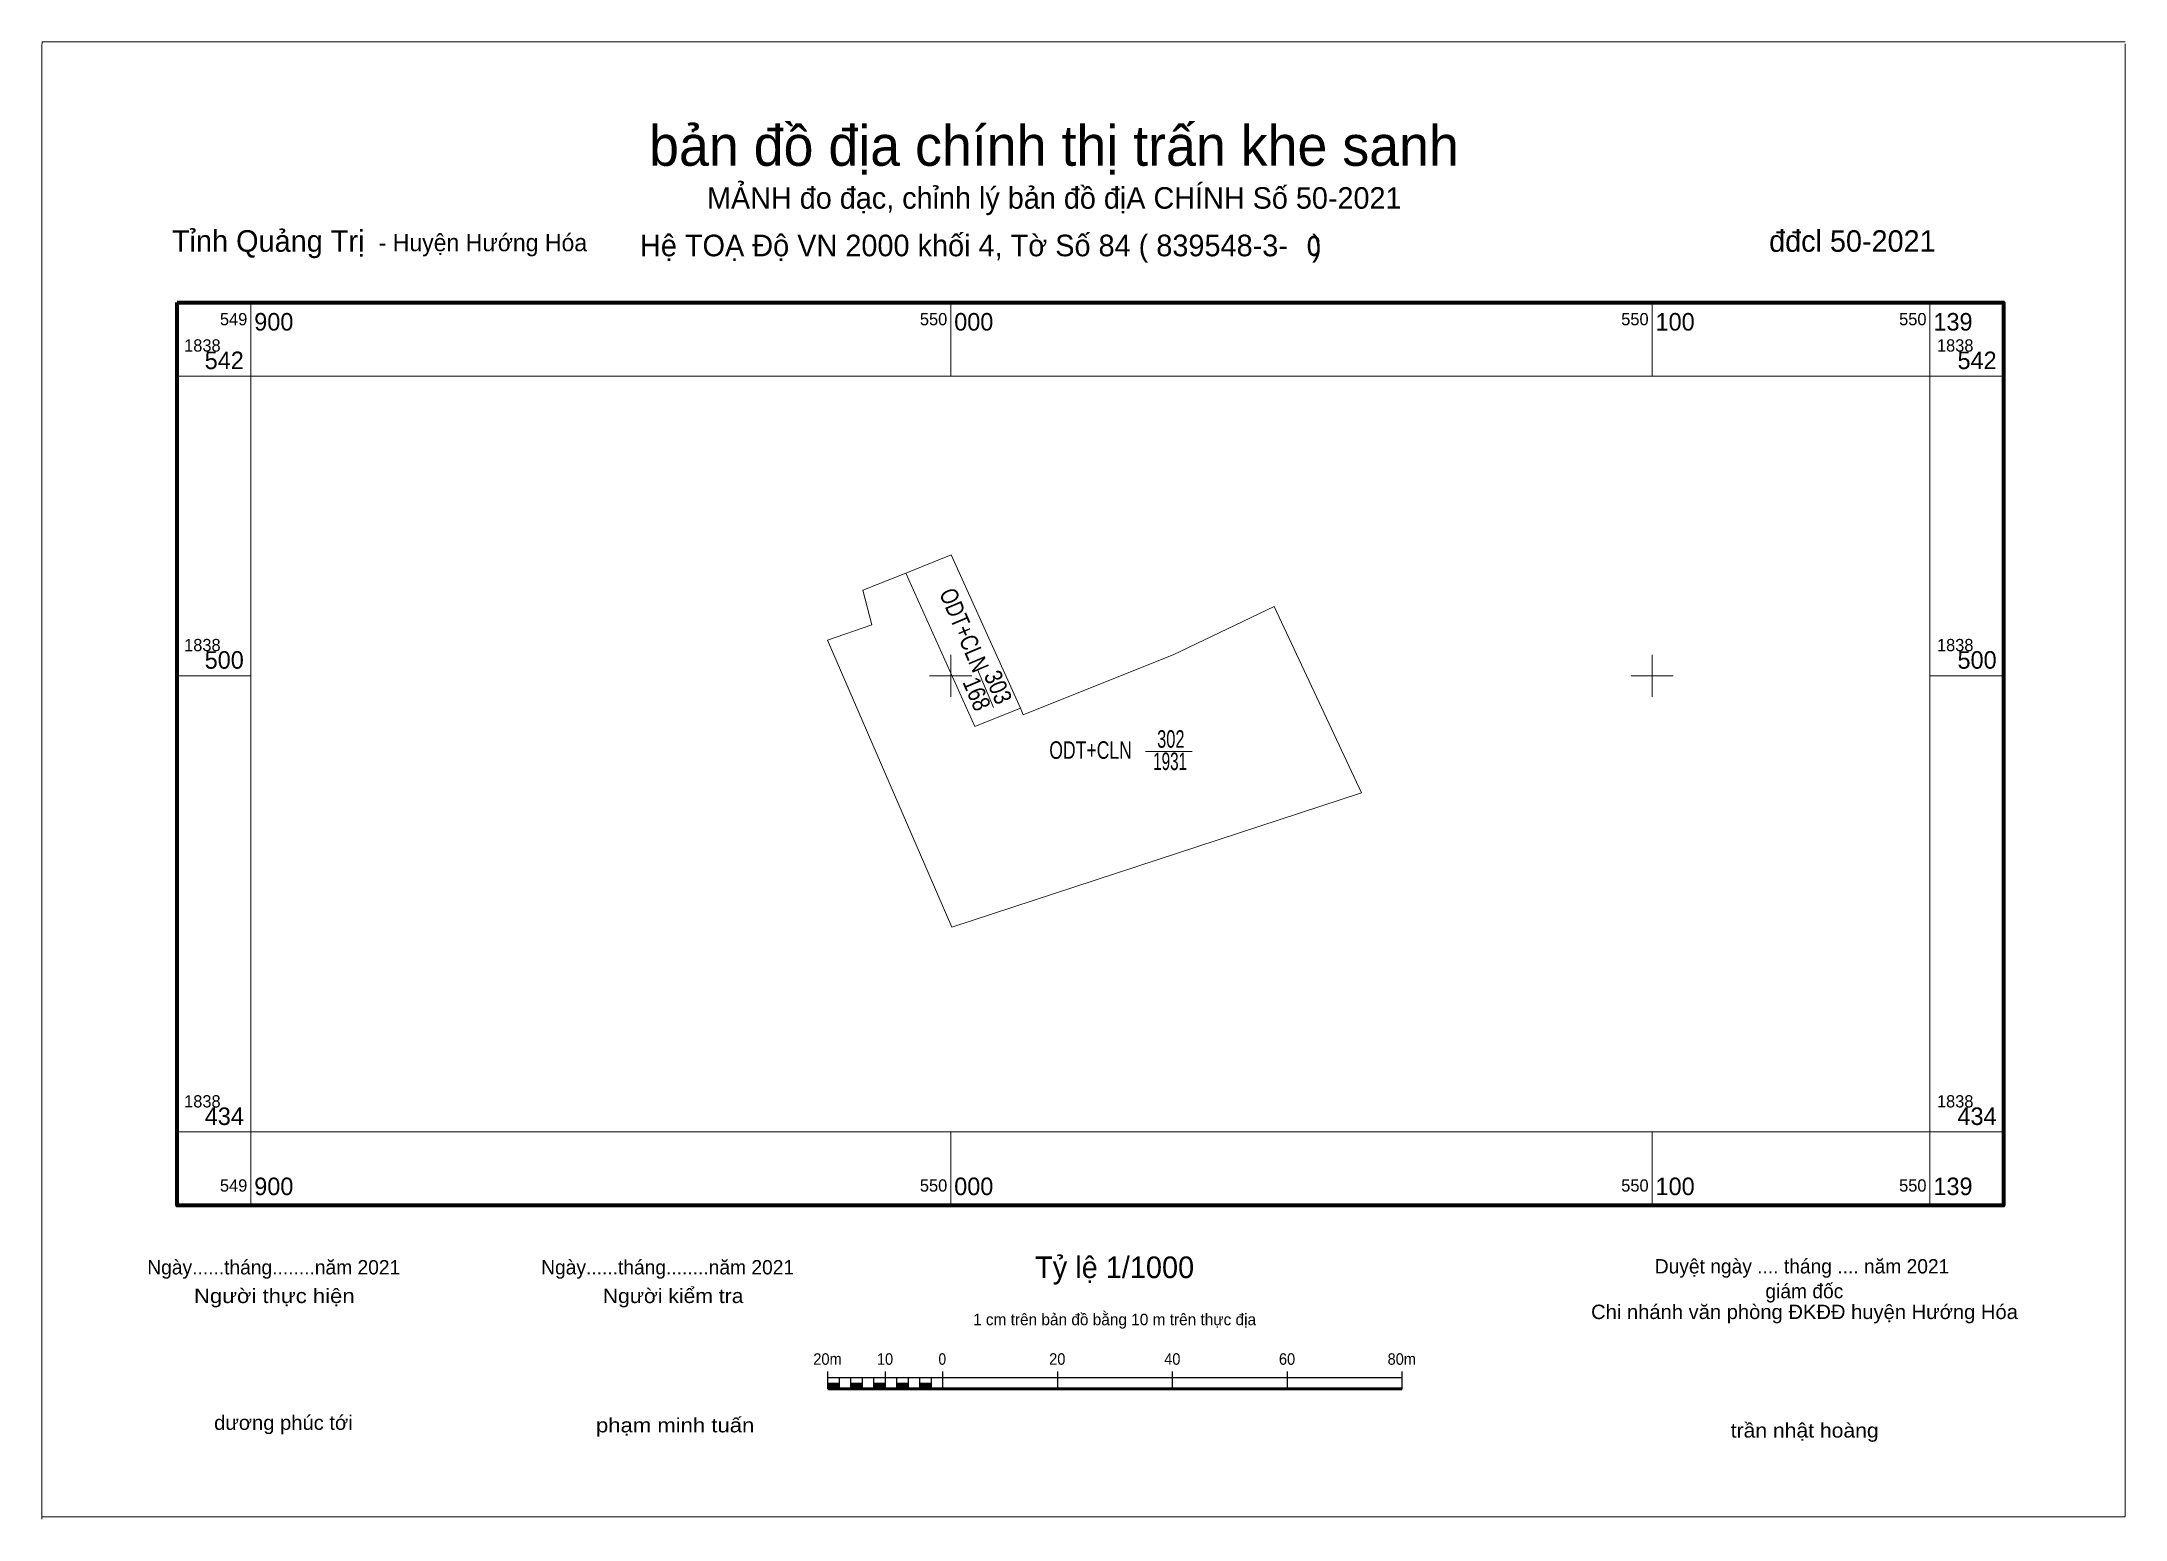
# Model space of a CAD drawing. Header units: metres. Extents: x 549870 to 550167, y 1838380 to 1838590.
import ezdxf
from ezdxf.enums import TextEntityAlignment as Align

# ---------------------------------------------------------------- set-up
doc = ezdxf.new("R2010")
doc.units = ezdxf.units.M
doc.header["$LTSCALE"] = 0.82
for name, color, linetype, lineweight in [('10', 7, 'Continuous', 13), ('2', 7, 'Continuous', 25), ('63', 7, 'Continuous', 13)]:
    doc.layers.add(name, color=color, linetype=linetype, lineweight=lineweight)
doc.layers.add('4', color=7, linetype='Continuous')

msp = doc.modelspace()

# ---------------------------------------------------------------- hatches: boundary and pattern name
at = {"layer": '2'}
for points in [[(549982.5, 1838398.32), (549984.14, 1838398.32), (549984.14, 1838399.13), (549982.5, 1838399.13)], [(549985.77, 1838398.32), (549987.41, 1838398.32), (549987.41, 1838399.13), (549985.77, 1838399.13)], [(549989.05, 1838398.32), (549990.69, 1838398.32), (549990.69, 1838399.13), (549989.05, 1838399.13)], [(549992.33, 1838398.32), (549993.96, 1838398.32), (549993.96, 1838399.13), (549992.33, 1838399.13)], [(549995.6, 1838398.32), (549997.24, 1838398.32), (549997.24, 1838399.13), (549995.6, 1838399.13)]]:
    msp.add_hatch(color=256, dxfattribs=at).paths.add_polyline_path(points)

# ---------------------------------------------------------------- linework, layer by layer
at = {"layer": '10'}
for p, q in [((550003.81, 1838500.88), (550006.1, 1838495.49)), ((550027.76, 1838489.18), (550034.42, 1838489.18))]:
    msp.add_line(p, q, dxfattribs=at)
msp.add_lwpolyline([(550058.56, 1838483.29), (550000.17, 1838464.15), (549982.45, 1838505.05), (549988.76, 1838507.27), (549987.49, 1838512.21), (549993.59, 1838514.64), (550000.09, 1838517.24), (550009.94, 1838495.36), (550010.35, 1838494.44), (550016.85, 1838497.04), (550031.71, 1838502.97), (550046.14, 1838509.89)], close=True, dxfattribs=at)
msp.add_lwpolyline([(549993.59, 1838514.64), (550003.44, 1838492.76), (550009.94, 1838495.36)], dxfattribs=at)
at = {"layer": '2', "lineweight": 13}
for p, q in [((549870.47, 1838590.41), (550167.47, 1838590.41)), ((550167.48, 1838590.09), (550167.48, 1838380.09)), ((550167.47, 1838380.08), (549870.47, 1838380.08))]:
    msp.add_line(p, q, dxfattribs=at)
at = {"layer": '2'}
for p, q in [((549982.5, 1838398.32), (549982.5, 1838400.77)), ((549982.5, 1838399.95), (550064.39, 1838399.95)), ((549984.14, 1838398.32), (549984.14, 1838399.95)), ((549985.77, 1838398.32), (549985.77, 1838399.95)), ((549987.41, 1838398.32), (549987.41, 1838399.95)), ((549989.05, 1838398.32), (549989.05, 1838399.95)), ((549990.69, 1838398.32), (549990.69, 1838400.77)), ((549992.33, 1838398.32), (549992.33, 1838399.95)), ((549993.96, 1838398.32), (549993.96, 1838399.95)), ((549995.6, 1838398.32), (549995.6, 1838399.95)), ((549997.24, 1838398.32), (549997.24, 1838399.95)), ((549998.88, 1838398.32), (549998.88, 1838400.77)), ((550015.26, 1838398.32), (550015.26, 1838400.77)), ((550031.64, 1838398.32), (550031.64, 1838400.77)), ((550048.02, 1838398.32), (550048.02, 1838400.77)), ((550064.39, 1838398.32), (550064.39, 1838400.77))]:
    msp.add_line(p, q, dxfattribs=at)
at = {"layer": '2', "lineweight": 53}
msp.add_line((549982.5, 1838398.32), (550064.39, 1838398.32), dxfattribs=at)
at = {"layer": '2', "lineweight": 13}
msp.add_lwpolyline([(549870.39, 1838379.71), (549870.39, 1838589.71), (549870.47, 1838590.41)], dxfattribs=at)
for points in [[(549982.5, 1838398.32), (549984.14, 1838398.32), (549984.14, 1838399.13), (549982.5, 1838399.13)], [(549985.77, 1838398.32), (549987.41, 1838398.32), (549987.41, 1838399.13), (549985.77, 1838399.13)], [(549989.05, 1838398.32), (549990.69, 1838398.32), (549990.69, 1838399.13), (549989.05, 1838399.13)], [(549992.33, 1838398.32), (549993.96, 1838398.32), (549993.96, 1838399.13), (549992.33, 1838399.13)], [(549995.6, 1838398.32), (549997.24, 1838398.32), (549997.24, 1838399.13), (549995.6, 1838399.13)]]:
    msp.add_lwpolyline(points, close=True, dxfattribs=at)
at = {"layer": '63'}
for p, q in [((549900.2, 1838542.72), (549900.2, 1838553.22)), ((550000, 1838542.72), (550000, 1838553.22)), ((550100, 1838542.72), (550100, 1838553.22)), ((550139.62, 1838542.72), (550139.62, 1838553.22)), ((549900.2, 1838542.72), (549889.7, 1838542.72)), ((550139.62, 1838542.72), (550150.12, 1838542.72)), ((550000, 1838497), (550000, 1838503)), ((550100, 1838497), (550100, 1838503)), ((549900.2, 1838500), (549889.7, 1838500)), ((549997, 1838500), (550003, 1838500)), ((550097, 1838500), (550103, 1838500)), ((550139.62, 1838500), (550150.12, 1838500)), ((549900.2, 1838434.94), (549889.7, 1838434.94)), ((549900.2, 1838434.94), (549900.2, 1838424.44)), ((550000, 1838434.94), (550000, 1838424.44)), ((550100, 1838434.94), (550100, 1838424.44)), ((550139.62, 1838434.94), (550139.62, 1838424.44)), ((550139.62, 1838434.94), (550150.12, 1838434.94))]:
    msp.add_line(p, q, dxfattribs=at)
at = {"layer": '63', "lineweight": 70}
msp.add_lwpolyline([(549889.7, 1838553.22), (550150.12, 1838553.22), (550150.12, 1838424.44), (549889.7, 1838424.44)], close=True, dxfattribs=at)
at = {"layer": '63'}
msp.add_lwpolyline([(549900.2, 1838542.72), (550139.62, 1838542.72), (550139.62, 1838434.94), (549900.2, 1838434.94)], close=True, dxfattribs=at)

# ---------------------------------------------------------------- texts
at = {"layer": '2'}
for s, height, p in [('bản đồ địa chính thị trấn khe sanh', 5.731, (550014.725, 1838572.71)), ('MẢNH đo đạc, chỉnh lý bản đồ địA CHÍNH Số 50-2021', 3.07, (550014.765, 1838566.59)), ('Hệ TOẠ Độ VN 2000 khối 4, Tờ Số 84 ( 839548-3-   )          ', 3.078, (550010.01, 1838559.81)), ('Ngày......tháng........năm 2021', 2.047, (549903.48, 1838414.63)), ('Ngày......tháng........năm 2021', 2.047, (549959.64, 1838414.63)), ('Tỷ lệ 1/1000', 3.08, (550023.375, 1838414.11)), ('Duyệt ngày .... tháng .... năm 2021', 2.047, (550121.385, 1838414.77)), ('giám đốc', 2.047, (550121.715, 1838411.23)), ('1 cm trên bản đồ bằng 10 m trên thực địa', 1.64, (550023.365, 1838407.39))]:
    msp.add_text(s, height=height, dxfattribs=at).set_placement(p, align=Align.CENTER)
for s, height, p in [('Tỉnh Quảng Trị ', 3.078, (549888.96, 1838560.45)), ('- Huyện Hướng Hóa', 2.456, (549918.44, 1838560.53))]:
    msp.add_text(s, height=height, dxfattribs=at).set_placement(p)
msp.add_text(' đđcl 50-2021', height=3.07, dxfattribs=at).set_placement((550140.43, 1838560.45), align=Align.RIGHT)
at = {"layer": '2', "width": 0.8}
msp.add_text('ODT+CLN', height=2.5, rotation=293.027, dxfattribs=at).set_placement((550003.225, 1838500.238), align=Align.RIGHT)
at = {"layer": '2', "width": 0.75}
msp.add_text('ODT+CLN', height=2.5, dxfattribs=at).set_placement((550025.83, 1838488.15), align=Align.RIGHT)
at = {"layer": '2'}
for s, height, width, p in [('Người thực hiện', 2.047, 1.15, (549903.56, 1838410.55)), ('Người kiểm tra', 2.047, 1.1, (549960.425, 1838410.55)), ('Chi nhánh văn phòng ĐKĐĐ huyện Hướng Hóa', 2.047, 1.05, (550121.735, 1838408.27)), ('20m', 1.638, 0.95, (549982.435, 1838401.75)), ('10', 1.638, 0.95, (549990.635, 1838401.75)), ('0', 1.638, 0.9, (549998.8, 1838401.75)), ('20', 1.638, 0.95, (550015.195, 1838401.75)), ('40', 1.638, 0.95, (550031.595, 1838401.75)), ('60', 1.638, 0.95, (550047.955, 1838401.75)), ('80m', 1.638, 0.95, (550064.315, 1838401.75)), ('dương phúc tới', 2.047, 1.05, (549904.855, 1838392.47)), ('phạm minh tuấn', 2.047, 1.15, (549960.71, 1838392.11)), ('trần nhật hoàng', 2.047, 1.1, (550121.76, 1838391.37))]:
    msp.add_text(s, height=height, dxfattribs=dict(at, width=width)).set_placement(p, align=Align.CENTER)
at = {"layer": '4', "width": 0.85}
for s, p in [('303', (550005.612, 1838497.874)), ('168', (550002.568, 1838496.919))]:
    msp.add_text(s, height=2.5, rotation=293.027, dxfattribs=at).set_placement(p, align=Align.CENTER)
at = {"layer": '4'}
for s, width, p in [('302', 0.7, (550031.385, 1838489.73)), ('1931', 0.65, (550031.285, 1838486.55))]:
    msp.add_text(s, height=2.5, dxfattribs=dict(at, width=width)).set_placement(p, align=Align.CENTER)
at = {"layer": '63', "width": 0.8}
msp.add_text('c', height=3.707, dxfattribs=at).set_placement((550051.73, 1838559.86), align=Align.CENTER)
at = {"layer": '63'}
for s, height, p in [('549', 1.75, (549899.71, 1838549.97)), ('550', 1.75, (549999.51, 1838549.97)), ('550', 1.75, (550099.51, 1838549.97)), ('550', 1.75, (550139.13, 1838549.97)), ('542', 2.5, (549899.21, 1838543.72)), ('542', 2.5, (550149.13, 1838543.72)), ('500', 2.5, (549899.21, 1838501)), ('500', 2.5, (550149.13, 1838501)), ('434', 2.5, (549899.22, 1838435.94)), ('434', 2.5, (550149.12, 1838435.94)), ('549', 1.75, (549899.71, 1838426.44)), ('550', 1.75, (549999.51, 1838426.44)), ('550', 1.75, (550099.51, 1838426.44)), ('550', 1.75, (550139.13, 1838426.44))]:
    msp.add_text(s, height=height, dxfattribs=at).set_placement(p, align=Align.RIGHT)
for s, height, p in [('900', 2.5, (549900.7, 1838549.22)), ('000', 2.5, (550000.5, 1838549.22)), ('100', 2.5, (550100.5, 1838549.22)), ('139', 2.5, (550140.12, 1838549.22)), ('1838', 1.75, (549890.7, 1838546.22)), ('1838', 1.75, (550140.62, 1838546.22)), ('1838', 1.75, (549890.7, 1838503.5)), ('1838', 1.75, (550140.62, 1838503.5)), ('1838', 1.75, (549890.7, 1838438.44)), ('1838', 1.75, (550140.62, 1838438.44)), ('900', 2.5, (549900.7, 1838425.94)), ('000', 2.5, (550000.5, 1838425.94)), ('100', 2.5, (550100.5, 1838425.94)), ('139', 2.5, (550140.12, 1838425.94))]:
    msp.add_text(s, height=height, dxfattribs=at).set_placement(p)

doc.saveas('drawing.dxf')
